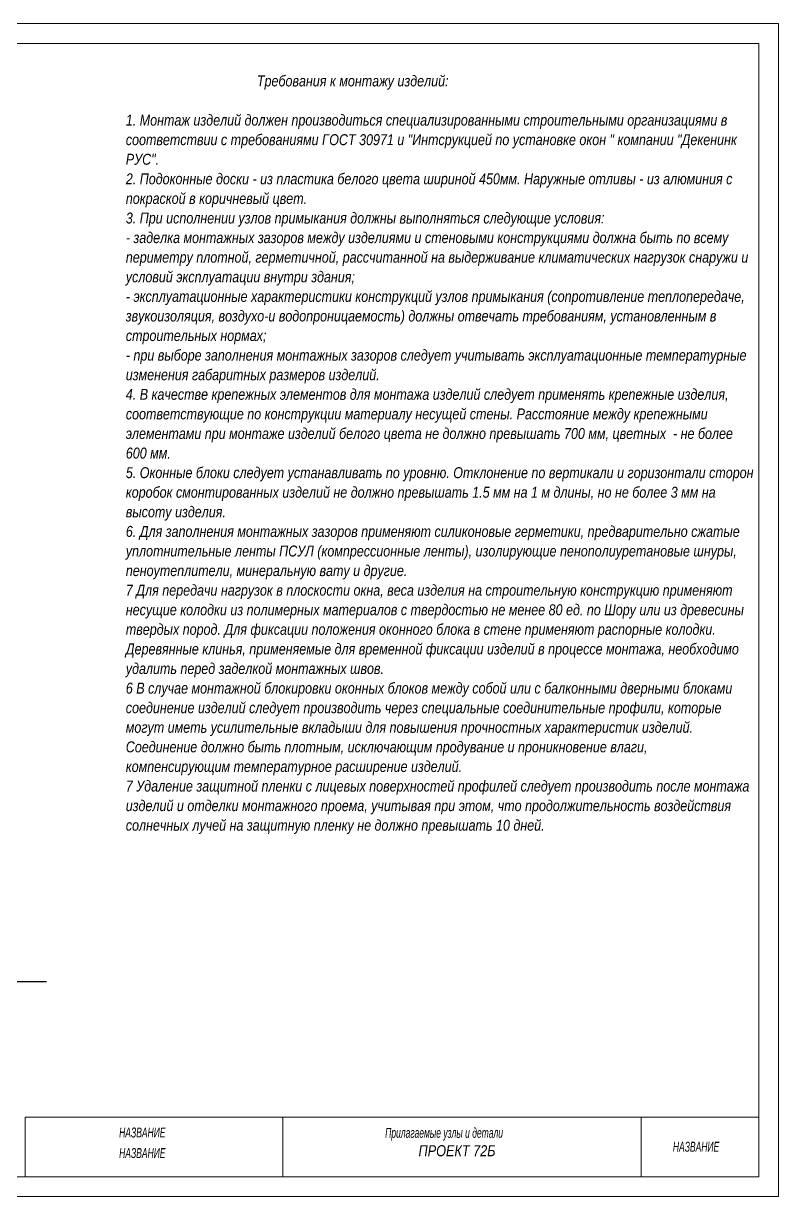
# Model space of a CAD drawing. Header units: millimetres. Extents: x 1582001 to 3303937, y 226471 to 491235.
# Drawn here: x 1940347 to 1959357, y 226657 to 256171 of the extents above; entities that cross this region are included whole.
import ezdxf

# ---------------------------------------------------------------- set-up
doc = ezdxf.new("R2010")
doc.units = ezdxf.units.MM
doc.layers.add('Штамп', color=113, linetype='Continuous', lineweight=15)
doc.styles.get("Standard").update_dxf_attribs({"font": 'ARIALNI.TTF', "height": 300})
doc.styles.add('STYLE1', font='ARIALNI.TTF', dxfattribs={"height": 300})

msp = doc.modelspace()

# ---------------------------------------------------------------- linework, layer by layer
at = {"color": 7, "linetype": 'Continuous'}
msp.add_line((1937296.4, 232068), (1940924.8, 232068), dxfattribs=at)
at = {"layer": 'Штамп', "color": 0}
for p, q in [((1959357.2, 256171.3), (1917619.7, 256171.3)), ((1940387.1, 228651.7), (1940387.1, 227153.8)), ((1940387.1, 228651.7), (1946877.7, 228651.7)), ((1946877.7, 228651.7), (1946877.7, 227153.8)), ((1946877.7, 228651.7), (1958860.3, 228651.7)), ((1955894.8, 228651.7), (1955894.8, 227153.8)), ((1940387.1, 227153.8), (1958860.3, 227153.8)), ((1940387.1, 227153.8), (1958860.3, 227153.8)), ((1917619.7, 226657), (1959357.2, 226657))]:
    msp.add_line(p, q, dxfattribs=at)
msp.add_lwpolyline([(1959357.2, 256171.3), (1959357.2, 226657)], dxfattribs=at)
msp.add_lwpolyline([(1919607.2, 227153.8), (1919607.2, 255664.4), (1958860.3, 255664.4), (1958860.3, 227153.8)], close=True, dxfattribs=at)

# ---------------------------------------------------------------- texts
at = {"color": 0, "insert": (1942924.3, 254863.2), "char_height": 275, "width": 15770.992, "attachment_point": 1, "line_spacing_factor": 1.075, "style": 'STYLE1'}
msp.add_mtext('^I^I^IТребования к монтажу изделий:\\P{\\Fsimplex|c128;\\P\\pt240;}1. Монтаж изделий должен производиться специализированными строительными организациями в соответствии с требованиями ГОСТ 30971 и "Интсрукцией по установке окон " компании "Декенинк РУС". \\P\\ptz;2. Подоконные доски - из пластика белого цвета шириной 450мм. Наружные отливы - из алюминия с покраской в коричневый цвет.\\P3. При исполнении узлов примыкания должны выполняться следующие условия:\\P- заделка монтажных зазоров между изделиями и стеновыми конструкциями должна быть по всему периметру плотной, герметичной, рассчитанной на выдерживание климатических нагрузок снаружи и условий эксплуатации внутри здания;\\P- эксплуатационные характеристики конструкций узлов примыкания (сопротивление теплопередаче, звукоизоляция, воздухо-и водопроницаемость) должны отвечать требованиям, установленным в строительных нормах;\\P- при выборе заполнения монтажных зазоров следует учитывать эксплуатационные температурные изменения габаритных размеров изделий.\\P4. В качестве крепежных элементов для монтажа изделий следует применять крепежные изделия, соответствующие по конструкции материалу несущей стены. Расстояние между крепежными элементами при монтаже изделий белого цвета не должно превышать 700 мм, цветных  - не более 600 мм.\\P5. Оконные блоки следует устанавливать по уровню. Отклонение по вертикали и горизонтали сторон коробок смонтированных изделий не должно превышать 1.5 мм на 1 м длины, но не более 3 мм на высоту изделия. \\P6. Для заполнения монтажных зазоров применяют силиконовые герметики, предварительно сжатые уплотнительные ленты ПСУЛ (компрессионные ленты), изолирующие пенополиуретановые шнуры, пеноутеплители, минеральную вату и другие. \\P7 Для передачи нагрузок в плоскости окна, веса изделия на строительную конструкцию применяют несущие колодки из полимерных материалов с твердостью не менее 80 ед. по Шору или из древесины твердых пород. Для фиксации положения оконного блока в стене применяют распорные колодки. Деревянные клинья, применяемые для временной фиксации изделий в процессе монтажа, необходимо удалить перед заделкой монтажных швов.\\P6 В случае монтажной блокировки оконных блоков между собой или с балконными дверными блоками соединение изделий следует производить через специальные соединительные профили, которые могут иметь усилительные вкладыши для повышения прочностных характеристик изделий. Соединение должно быть плотным, исключающим продувание и проникновение влаги, компенсирующим температурное расширение изделий.\\P7 Удаление защитной пленки с лицевых поверхностей профилей следует производить после монтажа изделий и отделки монтажного проема, учитывая при этом, что продолжительность воздействия солнечных лучей на защитную пленку не должно превышать 10 дней.', dxfattribs=at)
at = {"layer": 'Штамп', "color": 0, "width": 0.75}
msp.add_text('Прилагаемые узлы и детали', height=249.638, dxfattribs=at).set_placement((1949453.6, 228135.7))
at = {"layer": 'Штамп', "color": 0}
msp.add_text('ПРОЕКТ 72Б', height=278.25, dxfattribs=at).set_placement((1950294.4, 227671.2))
at = {"layer": 'Штамп', "color": 0, "width": 0.75}
for p in [(1942756.5, 228142.9), (1942756.5, 227626.2), (1956696.9, 227785.2)]:
    msp.add_attdef('НАЗВАНИЕ', p, 'ввести', height=249.64, dxfattribs=at)

doc.saveas('drawing.dxf')
